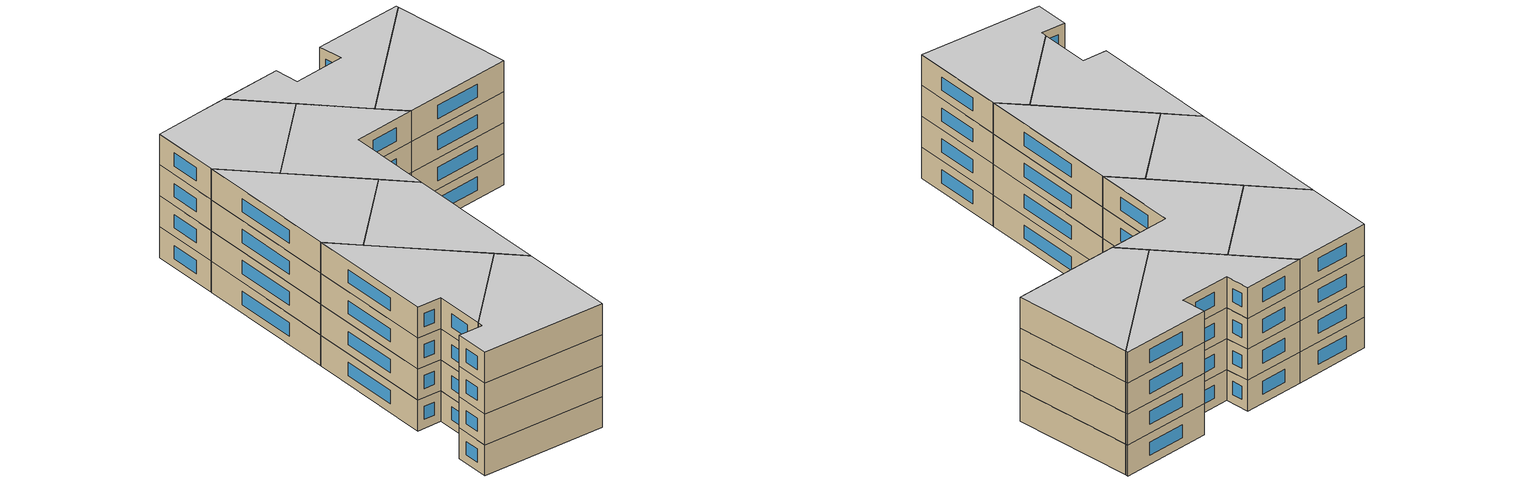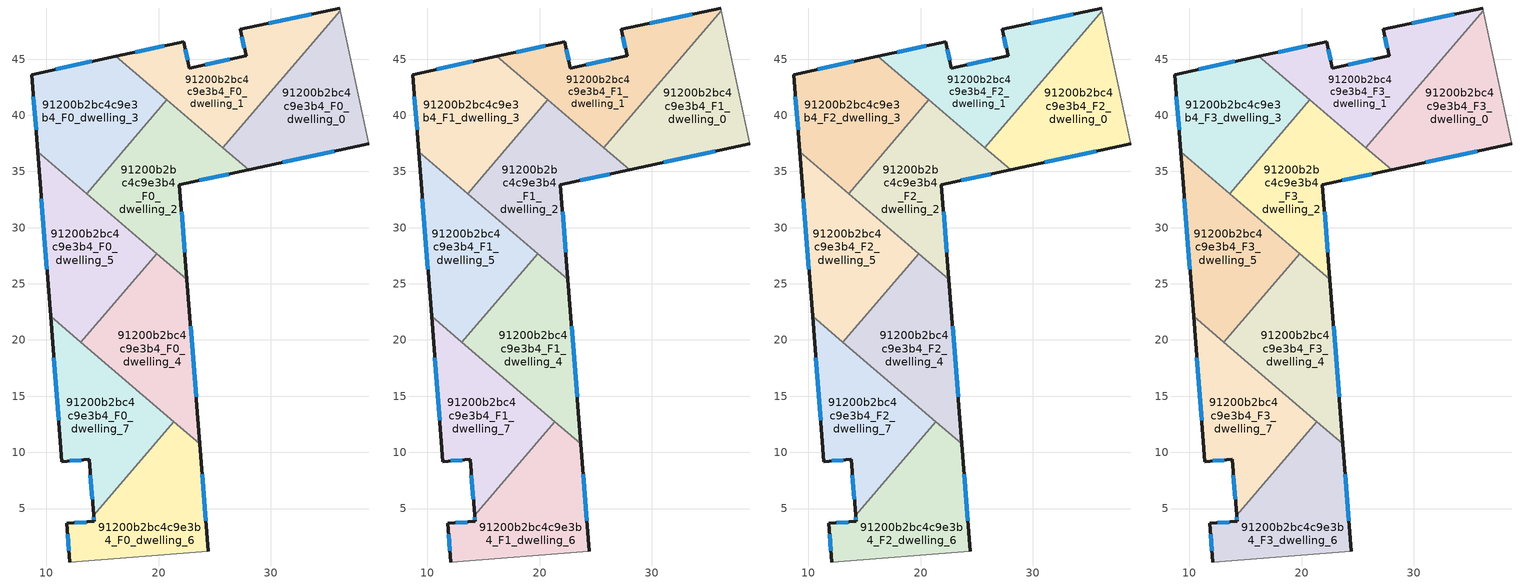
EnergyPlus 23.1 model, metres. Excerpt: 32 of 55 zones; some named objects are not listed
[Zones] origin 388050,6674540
91200b2bc4c9e3b4_F0_dwelling_0
 floor ground (EU_floor_Construction): 36.16,49.32 38.72,37.46 28.02,35.15 25.72,37.12 z0
 wall outside (EU_wall_Construction): 28.02,35.15 38.72,37.46 z0:3
 wall adiabatic (EU_wall_Construction): 38.72,37.46 36.16,49.32 z0:3
 wall to 91200b2bc4c9e3b4_F0_dwelling_1 (EU_wall_Construction): 36.16,49.32 25.72,37.12 z0:3
 wall to 91200b2bc4c9e3b4_F0_dwelling_2 (EU_wall_Construction): 25.72,37.12 28.02,35.15 z0:3
 window (EU_Window_Construction): 31.08,35.81 35.66,36.8 z0.86:2.14
91200b2bc4c9e3b4_F0_dwelling_1
 floor ground (EU_floor_Construction): 36.11,49.55 36.16,49.32 25.72,37.12 16.2,45.26 22.24,46.57 22.72,44.21 27.8,45.29 27.28,47.66 z0
 wall outside (EU_wall_Construction): 36.11,49.55 27.28,47.66 27.8,45.29 22.72,44.21 22.24,46.57 16.2,45.26 z0:3
 wall adiabatic (EU_wall_Construction): 36.16,49.32 36.11,49.55 z0:3
 wall to 91200b2bc4c9e3b4_F0_dwelling_3 (EU_wall_Construction): 16.2,45.26 20.75,41.37 z0:3
 wall to 91200b2bc4c9e3b4_F0_dwelling_2 (EU_wall_Construction): 20.75,41.37 25.72,37.11 z0:3
 window (EU_Window_Construction): 26.35,44.98 24.17,44.52 / 27.43,46.98 27.65,45.96 / 33.59,49.01 29.8,48.2 / 20.51,46.19 17.93,45.63 / 22.58,44.88 22.38,45.89 z0.86:2.14
91200b2bc4c9e3b4_F0_dwelling_2
 floor ground (EU_floor_Construction): 28.02,35.15 21.87,33.82 22.52,25.39 13.61,33.02 20.75,41.37 z0
 wall outside (EU_wall_Construction): 22.52,25.39 21.87,33.82 28.02,35.15 z0:3
 wall to 91200b2bc4c9e3b4_F0_dwelling_3 (EU_wall_Construction): 20.75,41.37 13.61,33.02 z0:3
 wall to 91200b2bc4c9e3b4_F0_dwelling_5 (EU_wall_Construction): 13.61,33.02 19.83,27.7 z0:3
 wall to 91200b2bc4c9e3b4_F0_dwelling_4 (EU_wall_Construction): 19.83,27.7 22.52,25.39 z0:3
 window (EU_Window_Construction): 23.62,34.2 26.26,34.77 / 22.34,27.8 22.05,31.42 z0.86:2.14
91200b2bc4c9e3b4_F0_dwelling_3
 floor ground (EU_floor_Construction): 20.75,41.37 13.61,33.02 9.25,36.75 8.71,43.63 16.2,45.26 z0
 wall outside (EU_wall_Construction): 16.2,45.26 8.71,43.63 9.25,36.75 z0:3
 wall to 91200b2bc4c9e3b4_F0_dwelling_5 (EU_wall_Construction): 9.25,36.75 13.61,33.02 z0:3
 window (EU_Window_Construction): 8.86,41.66 9.09,38.71 / 14.06,44.79 10.85,44.1 z0.86:2.14
91200b2bc4c9e3b4_F0_dwelling_4
 floor ground (EU_floor_Construction): 22.52,25.39 23.66,10.76 13.08,19.81 19.83,27.7 z0
 wall outside (EU_wall_Construction): 23.66,10.76 22.52,25.39 z0:3
 wall to 91200b2bc4c9e3b4_F0_dwelling_5 (EU_wall_Construction): 19.83,27.7 13.08,19.81 z0:3
 wall to 91200b2bc4c9e3b4_F0_dwelling_7 (EU_wall_Construction): 13.08,19.81 21.35,12.74 z0:3
 wall to 91200b2bc4c9e3b4_F0_dwelling_6 (EU_wall_Construction): 21.35,12.74 23.66,10.76 z0:3
 window (EU_Window_Construction): 23.34,14.94 22.85,21.21 z0.86:2.14
91200b2bc4c9e3b4_F0_dwelling_5
 floor ground (EU_floor_Construction): 19.83,27.7 13.08,19.81 10.39,22.11 9.25,36.75 z0
 wall outside (EU_wall_Construction): 9.25,36.75 10.39,22.11 z0:3
 wall to 91200b2bc4c9e3b4_F0_dwelling_7 (EU_wall_Construction): 10.39,22.11 13.08,19.81 z0:3
 window (EU_Window_Construction): 9.57,32.57 10.06,26.29 z0.86:2.14
91200b2bc4c9e3b4_F0_dwelling_6
 floor ground (EU_floor_Construction): 23.66,10.76 24.41,1.2 12.1,0.24 11.83,3.67 14.26,3.85 14.21,4.4 21.35,12.74 z0
 wall outside (EU_wall_Construction): 24.41,1.2 23.66,10.76 / 14.21,4.4 14.26,3.85 11.83,3.67 12.1,0.24 z0:3
 wall adiabatic (EU_wall_Construction): 12.1,0.24 24.41,1.2 z0:3
 wall to 91200b2bc4c9e3b4_F0_dwelling_7 (EU_wall_Construction): 21.35,12.74 14.21,4.4 z0:3
 window (EU_Window_Construction): 24.2,3.93 23.88,8.03 / 11.91,2.69 12.02,1.22 / 13.56,3.8 12.52,3.72 / 14.23,4.24 14.24,4.01 z0.86:2.14
91200b2bc4c9e3b4_F0_dwelling_7
 floor ground (EU_floor_Construction): 21.35,12.74 14.21,4.4 13.82,9.36 11.4,9.18 10.39,22.11 z0
 wall outside (EU_wall_Construction): 10.39,22.11 11.4,9.18 13.82,9.36 14.21,4.4 z0:3
 window (EU_Window_Construction): 13.93,7.95 14.1,5.82 / 12.09,9.23 13.13,9.31 / 10.68,18.42 11.11,12.87 z0.86:2.14
91200b2bc4c9e3b4_F1_dwelling_0
 floor to 91200b2bc4c9e3b4_F0_dwelling_0 (EU_floor_Construction): 36.16,49.32 38.72,37.46 28.02,35.15 25.72,37.12 z3
 wall outside (EU_wall_Construction): 28.02,35.15 38.72,37.46 z3:6
 wall adiabatic (EU_wall_Construction): 38.72,37.46 36.16,49.32 z3:6
 wall to 91200b2bc4c9e3b4_F1_dwelling_1 (EU_wall_Construction): 36.16,49.32 25.72,37.12 z3:6
 wall to 91200b2bc4c9e3b4_F1_dwelling_2 (EU_wall_Construction): 25.72,37.12 28.02,35.15 z3:6
 window (EU_Window_Construction): 31.08,35.81 35.66,36.8 z3.86:5.14
91200b2bc4c9e3b4_F1_dwelling_1
 floor to 91200b2bc4c9e3b4_F0_dwelling_1 (EU_floor_Construction): 36.11,49.55 36.16,49.32 25.72,37.12 16.2,45.26 22.24,46.57 22.72,44.21 27.8,45.29 27.28,47.66 z3
 wall outside (EU_wall_Construction): 36.11,49.55 27.28,47.66 27.8,45.29 22.72,44.21 22.24,46.57 16.2,45.26 z3:6
 wall adiabatic (EU_wall_Construction): 36.16,49.32 36.11,49.55 z3:6
 wall to 91200b2bc4c9e3b4_F1_dwelling_3 (EU_wall_Construction): 16.2,45.26 20.75,41.37 z3:6
 wall to 91200b2bc4c9e3b4_F1_dwelling_2 (EU_wall_Construction): 20.75,41.37 25.72,37.11 z3:6
 window (EU_Window_Construction): 26.35,44.98 24.17,44.52 / 27.43,46.98 27.65,45.96 / 33.59,49.01 29.8,48.2 / 20.51,46.19 17.93,45.63 / 22.58,44.88 22.38,45.89 z3.86:5.14
91200b2bc4c9e3b4_F1_dwelling_2
 floor to 91200b2bc4c9e3b4_F0_dwelling_2 (EU_floor_Construction): 28.02,35.15 21.87,33.82 22.52,25.39 13.61,33.02 20.75,41.37 z3
 wall outside (EU_wall_Construction): 22.52,25.39 21.87,33.82 28.02,35.15 z3:6
 wall to 91200b2bc4c9e3b4_F1_dwelling_3 (EU_wall_Construction): 20.75,41.37 13.61,33.02 z3:6
 wall to 91200b2bc4c9e3b4_F1_dwelling_5 (EU_wall_Construction): 13.61,33.02 19.83,27.7 z3:6
 wall to 91200b2bc4c9e3b4_F1_dwelling_4 (EU_wall_Construction): 19.83,27.7 22.52,25.39 z3:6
 window (EU_Window_Construction): 23.62,34.2 26.26,34.77 / 22.34,27.8 22.05,31.42 z3.86:5.14
91200b2bc4c9e3b4_F1_dwelling_3
 floor to 91200b2bc4c9e3b4_F0_dwelling_3 (EU_floor_Construction): 20.75,41.37 13.61,33.02 9.25,36.75 8.71,43.63 16.2,45.26 z3
 wall outside (EU_wall_Construction): 16.2,45.26 8.71,43.63 9.25,36.75 z3:6
 wall to 91200b2bc4c9e3b4_F1_dwelling_5 (EU_wall_Construction): 9.25,36.75 13.61,33.02 z3:6
 window (EU_Window_Construction): 8.86,41.66 9.09,38.71 / 14.06,44.79 10.85,44.1 z3.86:5.14
91200b2bc4c9e3b4_F1_dwelling_4
 floor to 91200b2bc4c9e3b4_F0_dwelling_4 (EU_floor_Construction): 22.52,25.39 23.66,10.76 13.08,19.81 19.83,27.7 z3
 wall outside (EU_wall_Construction): 23.66,10.76 22.52,25.39 z3:6
 wall to 91200b2bc4c9e3b4_F1_dwelling_5 (EU_wall_Construction): 19.83,27.7 13.08,19.81 z3:6
 wall to 91200b2bc4c9e3b4_F1_dwelling_7 (EU_wall_Construction): 13.08,19.81 21.35,12.74 z3:6
 wall to 91200b2bc4c9e3b4_F1_dwelling_6 (EU_wall_Construction): 21.35,12.74 23.66,10.76 z3:6
 window (EU_Window_Construction): 23.34,14.94 22.85,21.21 z3.86:5.14
91200b2bc4c9e3b4_F1_dwelling_5
 floor to 91200b2bc4c9e3b4_F0_dwelling_5 (EU_floor_Construction): 19.83,27.7 13.08,19.81 10.39,22.11 9.25,36.75 z3
 wall outside (EU_wall_Construction): 9.25,36.75 10.39,22.11 z3:6
 wall to 91200b2bc4c9e3b4_F1_dwelling_7 (EU_wall_Construction): 10.39,22.11 13.08,19.81 z3:6
 window (EU_Window_Construction): 9.57,32.57 10.06,26.29 z3.86:5.14
91200b2bc4c9e3b4_F1_dwelling_6
 floor to 91200b2bc4c9e3b4_F0_dwelling_6 (EU_floor_Construction): 23.66,10.76 24.41,1.2 12.1,0.24 11.83,3.67 14.26,3.85 14.21,4.4 21.35,12.74 z3
 wall outside (EU_wall_Construction): 24.41,1.2 23.66,10.76 / 14.21,4.4 14.26,3.85 11.83,3.67 12.1,0.24 z3:6
 wall adiabatic (EU_wall_Construction): 12.1,0.24 24.41,1.2 z3:6
 wall to 91200b2bc4c9e3b4_F1_dwelling_7 (EU_wall_Construction): 21.35,12.74 14.21,4.4 z3:6
 window (EU_Window_Construction): 24.2,3.93 23.88,8.03 / 11.91,2.69 12.02,1.22 / 13.56,3.8 12.52,3.72 / 14.23,4.24 14.24,4.01 z3.86:5.14
91200b2bc4c9e3b4_F1_dwelling_7
 floor to 91200b2bc4c9e3b4_F0_dwelling_7 (EU_floor_Construction): 21.35,12.74 14.21,4.4 13.82,9.36 11.4,9.18 10.39,22.11 z3
 wall outside (EU_wall_Construction): 10.39,22.11 11.4,9.18 13.82,9.36 14.21,4.4 z3:6
 window (EU_Window_Construction): 13.93,7.95 14.1,5.82 / 12.09,9.23 13.13,9.31 / 10.68,18.42 11.11,12.87 z3.86:5.14
91200b2bc4c9e3b4_F2_dwelling_0
 floor to 91200b2bc4c9e3b4_F1_dwelling_0 (EU_floor_Construction): 36.16,49.32 38.72,37.46 28.02,35.15 25.72,37.12 z6
 wall outside (EU_wall_Construction): 28.02,35.15 38.72,37.46 z6:9
 wall adiabatic (EU_wall_Construction): 38.72,37.46 36.16,49.32 z6:9
 wall to 91200b2bc4c9e3b4_F2_dwelling_1 (EU_wall_Construction): 36.16,49.32 25.72,37.12 z6:9
 wall to 91200b2bc4c9e3b4_F2_dwelling_2 (EU_wall_Construction): 25.72,37.12 28.02,35.15 z6:9
 window (EU_Window_Construction): 31.08,35.81 35.66,36.8 z6.86:8.14
91200b2bc4c9e3b4_F2_dwelling_1
 floor to 91200b2bc4c9e3b4_F1_dwelling_1 (EU_floor_Construction): 36.11,49.55 36.16,49.32 25.72,37.12 16.2,45.26 22.24,46.57 22.72,44.21 27.8,45.29 27.28,47.66 z6
 wall outside (EU_wall_Construction): 36.11,49.55 27.28,47.66 27.8,45.29 22.72,44.21 22.24,46.57 16.2,45.26 z6:9
 wall adiabatic (EU_wall_Construction): 36.16,49.32 36.11,49.55 z6:9
 wall to 91200b2bc4c9e3b4_F2_dwelling_3 (EU_wall_Construction): 16.2,45.26 20.75,41.37 z6:9
 wall to 91200b2bc4c9e3b4_F2_dwelling_2 (EU_wall_Construction): 20.75,41.37 25.72,37.11 z6:9
 window (EU_Window_Construction): 26.35,44.98 24.17,44.52 / 27.43,46.98 27.65,45.96 / 33.59,49.01 29.8,48.2 / 20.51,46.19 17.93,45.63 / 22.58,44.88 22.38,45.89 z6.86:8.14
91200b2bc4c9e3b4_F2_dwelling_2
 floor to 91200b2bc4c9e3b4_F1_dwelling_2 (EU_floor_Construction): 28.02,35.15 21.87,33.82 22.52,25.39 13.61,33.02 20.75,41.37 z6
 wall outside (EU_wall_Construction): 22.52,25.39 21.87,33.82 28.02,35.15 z6:9
 wall to 91200b2bc4c9e3b4_F2_dwelling_3 (EU_wall_Construction): 20.75,41.37 13.61,33.02 z6:9
 wall to 91200b2bc4c9e3b4_F2_dwelling_5 (EU_wall_Construction): 13.61,33.02 19.83,27.7 z6:9
 wall to 91200b2bc4c9e3b4_F2_dwelling_4 (EU_wall_Construction): 19.83,27.7 22.52,25.39 z6:9
 window (EU_Window_Construction): 23.62,34.2 26.26,34.77 / 22.34,27.8 22.05,31.42 z6.86:8.14
91200b2bc4c9e3b4_F2_dwelling_3
 floor to 91200b2bc4c9e3b4_F1_dwelling_3 (EU_floor_Construction): 20.75,41.37 13.61,33.02 9.25,36.75 8.71,43.63 16.2,45.26 z6
 wall outside (EU_wall_Construction): 16.2,45.26 8.71,43.63 9.25,36.75 z6:9
 wall to 91200b2bc4c9e3b4_F2_dwelling_5 (EU_wall_Construction): 9.25,36.75 13.61,33.02 z6:9
 window (EU_Window_Construction): 8.86,41.66 9.09,38.71 / 14.06,44.79 10.85,44.1 z6.86:8.14
91200b2bc4c9e3b4_F2_dwelling_4
 floor to 91200b2bc4c9e3b4_F1_dwelling_4 (EU_floor_Construction): 22.52,25.39 23.66,10.76 13.08,19.81 19.83,27.7 z6
 wall outside (EU_wall_Construction): 23.66,10.76 22.52,25.39 z6:9
 wall to 91200b2bc4c9e3b4_F2_dwelling_5 (EU_wall_Construction): 19.83,27.7 13.08,19.81 z6:9
 wall to 91200b2bc4c9e3b4_F2_dwelling_7 (EU_wall_Construction): 13.08,19.81 21.35,12.74 z6:9
 wall to 91200b2bc4c9e3b4_F2_dwelling_6 (EU_wall_Construction): 21.35,12.74 23.66,10.76 z6:9
 window (EU_Window_Construction): 23.34,14.94 22.85,21.21 z6.86:8.14
91200b2bc4c9e3b4_F2_dwelling_5
 floor to 91200b2bc4c9e3b4_F1_dwelling_5 (EU_floor_Construction): 19.83,27.7 13.08,19.81 10.39,22.11 9.25,36.75 z6
 wall outside (EU_wall_Construction): 9.25,36.75 10.39,22.11 z6:9
 wall to 91200b2bc4c9e3b4_F2_dwelling_7 (EU_wall_Construction): 10.39,22.11 13.08,19.81 z6:9
 window (EU_Window_Construction): 9.57,32.57 10.06,26.29 z6.86:8.14
91200b2bc4c9e3b4_F2_dwelling_6
 floor to 91200b2bc4c9e3b4_F1_dwelling_6 (EU_floor_Construction): 23.66,10.76 24.41,1.2 12.1,0.24 11.83,3.67 14.26,3.85 14.21,4.4 21.35,12.74 z6
 wall outside (EU_wall_Construction): 24.41,1.2 23.66,10.76 / 14.21,4.4 14.26,3.85 11.83,3.67 12.1,0.24 z6:9
 wall adiabatic (EU_wall_Construction): 12.1,0.24 24.41,1.2 z6:9
 wall to 91200b2bc4c9e3b4_F2_dwelling_7 (EU_wall_Construction): 21.35,12.74 14.21,4.4 z6:9
 window (EU_Window_Construction): 24.2,3.93 23.88,8.03 / 11.91,2.69 12.02,1.22 / 13.56,3.8 12.52,3.72 / 14.23,4.24 14.24,4.01 z6.86:8.14
91200b2bc4c9e3b4_F2_dwelling_7
 floor to 91200b2bc4c9e3b4_F1_dwelling_7 (EU_floor_Construction): 21.35,12.74 14.21,4.4 13.82,9.36 11.4,9.18 10.39,22.11 z6
 wall outside (EU_wall_Construction): 10.39,22.11 11.4,9.18 13.82,9.36 14.21,4.4 z6:9
 window (EU_Window_Construction): 13.93,7.95 14.1,5.82 / 12.09,9.23 13.13,9.31 / 10.68,18.42 11.11,12.87 z6.86:8.14
91200b2bc4c9e3b4_F3_dwelling_0
 floor to 91200b2bc4c9e3b4_F2_dwelling_0 (EU_floor_Construction): 36.16,49.32 38.72,37.46 28.02,35.15 25.72,37.12 z9
 wall outside (EU_wall_Construction): 28.02,35.15 38.72,37.46 z9:12
 wall adiabatic (EU_wall_Construction): 38.72,37.46 36.16,49.32 z9:12
 wall to 91200b2bc4c9e3b4_F3_dwelling_1 (EU_wall_Construction): 36.16,49.32 25.72,37.12 z9:12
 wall to 91200b2bc4c9e3b4_F3_dwelling_2 (EU_wall_Construction): 25.72,37.12 28.02,35.15 z9:12
 window (EU_Window_Construction): 31.08,35.81 35.66,36.8 z9.86:11.14
 ceiling to 91200b2bc4c9e3b4_F4_dwelling_0 (EU_floor_Construction): 38.72,37.46 36.16,49.32 25.72,37.12 28.02,35.15 z12
91200b2bc4c9e3b4_F3_dwelling_1
 floor to 91200b2bc4c9e3b4_F2_dwelling_1 (EU_floor_Construction): 36.11,49.55 36.16,49.32 25.72,37.12 16.2,45.26 22.24,46.57 22.72,44.21 27.8,45.29 27.28,47.66 z9
 wall outside (EU_wall_Construction): 36.11,49.55 27.28,47.66 27.8,45.29 22.72,44.21 22.24,46.57 16.2,45.26 z9:12
 wall adiabatic (EU_wall_Construction): 36.16,49.32 36.11,49.55 z9:12
 wall to 91200b2bc4c9e3b4_F3_dwelling_3 (EU_wall_Construction): 16.2,45.26 20.75,41.37 z9:12
 wall to 91200b2bc4c9e3b4_F3_dwelling_2 (EU_wall_Construction): 20.75,41.37 25.72,37.11 z9:12
 window (EU_Window_Construction): 26.35,44.98 24.17,44.52 / 27.43,46.98 27.65,45.96 / 33.59,49.01 29.8,48.2 / 20.51,46.19 17.93,45.63 / 22.58,44.88 22.38,45.89 z9.86:11.14
 ceiling to 91200b2bc4c9e3b4_F4_dwelling_1 (EU_floor_Construction): 25.72,37.12 36.16,49.32 36.11,49.55 27.28,47.66 27.8,45.29 22.72,44.21 22.24,46.57 16.2,45.26 z12
91200b2bc4c9e3b4_F3_dwelling_2
 floor to 91200b2bc4c9e3b4_F2_dwelling_2 (EU_floor_Construction): 28.02,35.15 21.87,33.82 22.52,25.39 13.61,33.02 20.75,41.37 z9
 wall outside (EU_wall_Construction): 22.52,25.39 21.87,33.82 28.02,35.15 z9:12
 wall to 91200b2bc4c9e3b4_F3_dwelling_3 (EU_wall_Construction): 20.75,41.37 13.61,33.02 z9:12
 wall to 91200b2bc4c9e3b4_F3_dwelling_5 (EU_wall_Construction): 13.61,33.02 19.83,27.7 z9:12
 wall to 91200b2bc4c9e3b4_F3_dwelling_4 (EU_wall_Construction): 19.83,27.7 22.52,25.39 z9:12
 window (EU_Window_Construction): 23.62,34.2 26.26,34.77 / 22.34,27.8 22.05,31.42 z9.86:11.14
 ceiling to 91200b2bc4c9e3b4_F4_dwelling_2 (EU_floor_Construction): 22.52,25.39 21.87,33.82 28.02,35.15 20.75,41.37 13.61,33.02 z12
91200b2bc4c9e3b4_F3_dwelling_3
 floor to 91200b2bc4c9e3b4_F2_dwelling_3 (EU_floor_Construction): 20.75,41.37 13.61,33.02 9.25,36.75 8.71,43.63 16.2,45.26 z9
 wall outside (EU_wall_Construction): 16.2,45.26 8.71,43.63 9.25,36.75 z9:12
 wall to 91200b2bc4c9e3b4_F3_dwelling_5 (EU_wall_Construction): 9.25,36.75 13.61,33.02 z9:12
 window (EU_Window_Construction): 8.86,41.66 9.09,38.71 / 14.06,44.79 10.85,44.1 z9.86:11.14
 ceiling to 91200b2bc4c9e3b4_F4_dwelling_3 (EU_floor_Construction): 13.61,33.02 20.75,41.37 16.2,45.26 8.71,43.63 9.25,36.75 z12
91200b2bc4c9e3b4_F3_dwelling_4
 floor to 91200b2bc4c9e3b4_F2_dwelling_4 (EU_floor_Construction): 22.52,25.39 23.66,10.76 13.08,19.81 19.83,27.7 z9
 wall outside (EU_wall_Construction): 23.66,10.76 22.52,25.39 z9:12
 wall to 91200b2bc4c9e3b4_F3_dwelling_5 (EU_wall_Construction): 19.83,27.7 13.08,19.81 z9:12
 wall to 91200b2bc4c9e3b4_F3_dwelling_7 (EU_wall_Construction): 13.08,19.81 21.35,12.74 z9:12
 wall to 91200b2bc4c9e3b4_F3_dwelling_6 (EU_wall_Construction): 21.35,12.74 23.66,10.76 z9:12
 window (EU_Window_Construction): 23.34,14.94 22.85,21.21 z9.86:11.14
 ceiling to 91200b2bc4c9e3b4_F4_dwelling_4 (EU_floor_Construction): 23.66,10.76 22.52,25.39 19.83,27.7 13.08,19.81 z12
91200b2bc4c9e3b4_F3_dwelling_5
 floor to 91200b2bc4c9e3b4_F2_dwelling_5 (EU_floor_Construction): 19.83,27.7 13.08,19.81 10.39,22.11 9.25,36.75 z9
 wall outside (EU_wall_Construction): 9.25,36.75 10.39,22.11 z9:12
 wall to 91200b2bc4c9e3b4_F3_dwelling_7 (EU_wall_Construction): 10.39,22.11 13.08,19.81 z9:12
 window (EU_Window_Construction): 9.57,32.57 10.06,26.29 z9.86:11.14
 ceiling to 91200b2bc4c9e3b4_F4_dwelling_5 (EU_floor_Construction): 13.08,19.81 19.83,27.7 9.25,36.75 10.39,22.11 z12
91200b2bc4c9e3b4_F3_dwelling_6
 floor to 91200b2bc4c9e3b4_F2_dwelling_6 (EU_floor_Construction): 23.66,10.76 24.41,1.2 12.1,0.24 11.83,3.67 14.26,3.85 14.21,4.4 21.35,12.74 z9
 wall outside (EU_wall_Construction): 24.41,1.2 23.66,10.76 / 14.21,4.4 14.26,3.85 11.83,3.67 12.1,0.24 z9:12
 wall adiabatic (EU_wall_Construction): 12.1,0.24 24.41,1.2 z9:12
 wall to 91200b2bc4c9e3b4_F3_dwelling_7 (EU_wall_Construction): 21.35,12.74 14.21,4.4 z9:12
 window (EU_Window_Construction): 24.2,3.93 23.88,8.03 / 11.91,2.69 12.02,1.22 / 13.56,3.8 12.52,3.72 / 14.23,4.24 14.24,4.01 z9.86:11.14
 ceiling to 91200b2bc4c9e3b4_F4_dwelling_6 (EU_floor_Construction): 24.41,1.2 23.66,10.76 21.35,12.74 14.21,4.4 14.26,3.85 11.83,3.67 12.1,0.24 z12
91200b2bc4c9e3b4_F3_dwelling_7
 floor to 91200b2bc4c9e3b4_F2_dwelling_7 (EU_floor_Construction): 21.35,12.74 14.21,4.4 13.82,9.36 11.4,9.18 10.39,22.11 z9
 wall outside (EU_wall_Construction): 10.39,22.11 11.4,9.18 13.82,9.36 14.21,4.4 z9:12
 window (EU_Window_Construction): 13.93,7.95 14.1,5.82 / 12.09,9.23 13.13,9.31 / 10.68,18.42 11.11,12.87 z9.86:11.14
 ceiling to 91200b2bc4c9e3b4_F4_dwelling_7 (EU_floor_Construction): 14.21,4.4 21.35,12.74 10.39,22.11 11.4,9.18 13.82,9.36 z12
[Building]
EU S2 Campaign: North Axis=0; Terrain=City; Solar Distribution=FullExterior
[Site:Location]
Helsinki-Vantaa.AP: Latitude=60.317; Longitude=24.963; Time Zone=2; Elevation=54.6
[SizingPeriod:WeatherFileDays]
AnnualSizingPeriod: Begin Month=1; Begin Day of Month=1; End Month=12; End Day of Month=31; Day of Week for Start Day=Monday; Use Weather File Daylight Saving Period=No; Use Weather File Rain and Snow Indicators=No
[MATERIAL]
EU_InternalMass_Material: Roughness=MediumRough; Thickness=0.1; Conductivity=1; Density=1800; Specific Heat=900; Thermal Absorptance=0.9; Solar Absorptance=0.7; Visible Absorptance=0.7
[MATERIAL:NOMASS] Roughness=MediumRough; Thermal Absorptance=0.9; Solar Absorptance=0.7; Visible Absorptance=0.7
Name | Thermal Resistance
EU_wall_NoMass | 5.91765
EU_floor_NoMass | 6.2875
[WINDOWMATERIAL:SIMPLEGLAZINGSYSTEM]
EU_Window_SimpleGlazing: UFactor=0.994035; Solar Heat Gain Coefficient=0.7; Visible Transmittance=0.7
[CONSTRUCTION]
EU_wall_Construction: EU_wall_NoMass
EU_floor_Construction: EU_floor_NoMass
EU_Window_Construction: EU_Window_SimpleGlazing
EU_InternalMass_Construction: EU_InternalMass_Material
[ZONE] Type=1; Multiplier=1; Ceiling Height=autocalculate; Floor Area=autocalculate; Part of Total Floor Area=Yes
Name | Volume
91200b2bc4c9e3b4_F0_dwelling_0; 91200b2bc4c9e3b4_F1_dwelling_0; 91200b2bc4c9e3b4_F2_dwelling_0; 91200b2bc4c9e3b4_F3_dwelling_0 | 271.912
91200b2bc4c9e3b4_F0_dwelling_1; 91200b2bc4c9e3b4_F1_dwelling_1; 91200b2bc4c9e3b4_F2_dwelling_1; 91200b2bc4c9e3b4_F3_dwelling_1 | 271.918
91200b2bc4c9e3b4_F0_dwelling_2; 91200b2bc4c9e3b4_F1_dwelling_2; 91200b2bc4c9e3b4_F2_dwelling_2; 91200b2bc4c9e3b4_F3_dwelling_2 | 271.923
91200b2bc4c9e3b4_F0_dwelling_3; 91200b2bc4c9e3b4_F1_dwelling_3; 91200b2bc4c9e3b4_F2_dwelling_3; 91200b2bc4c9e3b4_F3_dwelling_3 | 271.892
91200b2bc4c9e3b4_F0_dwelling_4; 91200b2bc4c9e3b4_F1_dwelling_4; 91200b2bc4c9e3b4_F2_dwelling_4; 91200b2bc4c9e3b4_F3_dwelling_4 | 271.943
91200b2bc4c9e3b4_F0_dwelling_5; 91200b2bc4c9e3b4_F1_dwelling_5; 91200b2bc4c9e3b4_F2_dwelling_5; 91200b2bc4c9e3b4_F3_dwelling_5 | 271.907
91200b2bc4c9e3b4_F0_dwelling_6; 91200b2bc4c9e3b4_F1_dwelling_6; 91200b2bc4c9e3b4_F2_dwelling_6; 91200b2bc4c9e3b4_F3_dwelling_6 | 277.222
91200b2bc4c9e3b4_F0_dwelling_7; 91200b2bc4c9e3b4_F1_dwelling_7; 91200b2bc4c9e3b4_F2_dwelling_7; 91200b2bc4c9e3b4_F3_dwelling_7 | 266.603
[INTERNALMASS] Construction=EU_InternalMass_Construction
Name | Zone or ZoneList | Surface Area
91200b2bc4c9e3b4_F0_dwelling_0_EU_InternalMass | 91200b2bc4c9e3b4_F0_dwelling_0 | 90.6371
91200b2bc4c9e3b4_F0_dwelling_1_EU_InternalMass | 91200b2bc4c9e3b4_F0_dwelling_1 | 90.6391
91200b2bc4c9e3b4_F0_dwelling_2_EU_InternalMass | 91200b2bc4c9e3b4_F0_dwelling_2 | 90.6409
91200b2bc4c9e3b4_F0_dwelling_3_EU_InternalMass | 91200b2bc4c9e3b4_F0_dwelling_3 | 90.6308
91200b2bc4c9e3b4_F0_dwelling_4_EU_InternalMass | 91200b2bc4c9e3b4_F0_dwelling_4 | 90.648
91200b2bc4c9e3b4_F0_dwelling_5_EU_InternalMass | 91200b2bc4c9e3b4_F0_dwelling_5 | 90.6358
91200b2bc4c9e3b4_F0_dwelling_6_EU_InternalMass | 91200b2bc4c9e3b4_F0_dwelling_6 | 92.4076
91200b2bc4c9e3b4_F0_dwelling_7_EU_InternalMass | 91200b2bc4c9e3b4_F0_dwelling_7 | 88.868
91200b2bc4c9e3b4_F1_dwelling_0_EU_InternalMass | 91200b2bc4c9e3b4_F1_dwelling_0 | 90.6371
91200b2bc4c9e3b4_F1_dwelling_1_EU_InternalMass | 91200b2bc4c9e3b4_F1_dwelling_1 | 90.6391
91200b2bc4c9e3b4_F1_dwelling_2_EU_InternalMass | 91200b2bc4c9e3b4_F1_dwelling_2 | 90.6409
91200b2bc4c9e3b4_F1_dwelling_3_EU_InternalMass | 91200b2bc4c9e3b4_F1_dwelling_3 | 90.6308
91200b2bc4c9e3b4_F1_dwelling_4_EU_InternalMass | 91200b2bc4c9e3b4_F1_dwelling_4 | 90.648
91200b2bc4c9e3b4_F1_dwelling_5_EU_InternalMass | 91200b2bc4c9e3b4_F1_dwelling_5 | 90.6358
91200b2bc4c9e3b4_F1_dwelling_6_EU_InternalMass | 91200b2bc4c9e3b4_F1_dwelling_6 | 92.4076
91200b2bc4c9e3b4_F1_dwelling_7_EU_InternalMass | 91200b2bc4c9e3b4_F1_dwelling_7 | 88.868
91200b2bc4c9e3b4_F2_dwelling_0_EU_InternalMass | 91200b2bc4c9e3b4_F2_dwelling_0 | 90.6371
91200b2bc4c9e3b4_F2_dwelling_1_EU_InternalMass | 91200b2bc4c9e3b4_F2_dwelling_1 | 90.6391
91200b2bc4c9e3b4_F2_dwelling_2_EU_InternalMass | 91200b2bc4c9e3b4_F2_dwelling_2 | 90.6409
91200b2bc4c9e3b4_F2_dwelling_3_EU_InternalMass | 91200b2bc4c9e3b4_F2_dwelling_3 | 90.6308
91200b2bc4c9e3b4_F2_dwelling_4_EU_InternalMass | 91200b2bc4c9e3b4_F2_dwelling_4 | 90.648
91200b2bc4c9e3b4_F2_dwelling_5_EU_InternalMass | 91200b2bc4c9e3b4_F2_dwelling_5 | 90.6358
91200b2bc4c9e3b4_F2_dwelling_6_EU_InternalMass | 91200b2bc4c9e3b4_F2_dwelling_6 | 92.4076
91200b2bc4c9e3b4_F2_dwelling_7_EU_InternalMass | 91200b2bc4c9e3b4_F2_dwelling_7 | 88.868
91200b2bc4c9e3b4_F3_dwelling_0_EU_InternalMass | 91200b2bc4c9e3b4_F3_dwelling_0 | 90.6371
91200b2bc4c9e3b4_F3_dwelling_1_EU_InternalMass | 91200b2bc4c9e3b4_F3_dwelling_1 | 90.6391
91200b2bc4c9e3b4_F3_dwelling_2_EU_InternalMass | 91200b2bc4c9e3b4_F3_dwelling_2 | 90.6409
91200b2bc4c9e3b4_F3_dwelling_3_EU_InternalMass | 91200b2bc4c9e3b4_F3_dwelling_3 | 90.6308
91200b2bc4c9e3b4_F3_dwelling_4_EU_InternalMass | 91200b2bc4c9e3b4_F3_dwelling_4 | 90.648
91200b2bc4c9e3b4_F3_dwelling_5_EU_InternalMass | 91200b2bc4c9e3b4_F3_dwelling_5 | 90.6358
91200b2bc4c9e3b4_F3_dwelling_6_EU_InternalMass | 91200b2bc4c9e3b4_F3_dwelling_6 | 92.4076
91200b2bc4c9e3b4_F3_dwelling_7_EU_InternalMass | 91200b2bc4c9e3b4_F3_dwelling_7 | 88.868
[OTHEREQUIPMENT] Fuel Type=Electricity; Design Level Calculation Method=Watts/Area; Power per Zone Floor Area=1; Fraction Latent=0; Fraction Radiant=0; Fraction Lost=0; Carbon Dioxide Generation Rate=0; EndUse Subcategory=EU_Step8_InternalGains
Name | Zone or ZoneList or Space or SpaceList | Schedule
EU_Step8_InternalGain_91200b2bc4c9e3b4_F0_dwelling_0_f000 | 91200b2bc4c9e3b4_F0_dwelling_0 | EU_Step8_GainSchedule_91200b2bc4c9e3b4_F0_dwelling_0_f000
EU_Step8_InternalGain_91200b2bc4c9e3b4_F0_dwelling_1_f000 | 91200b2bc4c9e3b4_F0_dwelling_1 | EU_Step8_GainSchedule_91200b2bc4c9e3b4_F0_dwelling_1_f000
EU_Step8_InternalGain_91200b2bc4c9e3b4_F0_dwelling_2_f000 | 91200b2bc4c9e3b4_F0_dwelling_2 | EU_Step8_GainSchedule_91200b2bc4c9e3b4_F0_dwelling_2_f000
EU_Step8_InternalGain_91200b2bc4c9e3b4_F0_dwelling_3_f000 | 91200b2bc4c9e3b4_F0_dwelling_3 | EU_Step8_GainSchedule_91200b2bc4c9e3b4_F0_dwelling_3_f000
EU_Step8_InternalGain_91200b2bc4c9e3b4_F0_dwelling_4_f000 | 91200b2bc4c9e3b4_F0_dwelling_4 | EU_Step8_GainSchedule_91200b2bc4c9e3b4_F0_dwelling_4_f000
EU_Step8_InternalGain_91200b2bc4c9e3b4_F0_dwelling_5_f000 | 91200b2bc4c9e3b4_F0_dwelling_5 | EU_Step8_GainSchedule_91200b2bc4c9e3b4_F0_dwelling_5_f000
EU_Step8_InternalGain_91200b2bc4c9e3b4_F0_dwelling_6_f000 | 91200b2bc4c9e3b4_F0_dwelling_6 | EU_Step8_GainSchedule_91200b2bc4c9e3b4_F0_dwelling_6_f000
EU_Step8_InternalGain_91200b2bc4c9e3b4_F0_dwelling_7_f000 | 91200b2bc4c9e3b4_F0_dwelling_7 | EU_Step8_GainSchedule_91200b2bc4c9e3b4_F0_dwelling_7_f000
EU_Step8_InternalGain_91200b2bc4c9e3b4_F1_dwelling_0_f000 | 91200b2bc4c9e3b4_F1_dwelling_0 | EU_Step8_GainSchedule_91200b2bc4c9e3b4_F1_dwelling_0_f000
EU_Step8_InternalGain_91200b2bc4c9e3b4_F1_dwelling_1_f000 | 91200b2bc4c9e3b4_F1_dwelling_1 | EU_Step8_GainSchedule_91200b2bc4c9e3b4_F1_dwelling_1_f000
EU_Step8_InternalGain_91200b2bc4c9e3b4_F1_dwelling_2_f000 | 91200b2bc4c9e3b4_F1_dwelling_2 | EU_Step8_GainSchedule_91200b2bc4c9e3b4_F1_dwelling_2_f000
EU_Step8_InternalGain_91200b2bc4c9e3b4_F1_dwelling_3_f000 | 91200b2bc4c9e3b4_F1_dwelling_3 | EU_Step8_GainSchedule_91200b2bc4c9e3b4_F1_dwelling_3_f000
EU_Step8_InternalGain_91200b2bc4c9e3b4_F1_dwelling_4_f000 | 91200b2bc4c9e3b4_F1_dwelling_4 | EU_Step8_GainSchedule_91200b2bc4c9e3b4_F1_dwelling_4_f000
EU_Step8_InternalGain_91200b2bc4c9e3b4_F1_dwelling_5_f000 | 91200b2bc4c9e3b4_F1_dwelling_5 | EU_Step8_GainSchedule_91200b2bc4c9e3b4_F1_dwelling_5_f000
EU_Step8_InternalGain_91200b2bc4c9e3b4_F1_dwelling_6_f000 | 91200b2bc4c9e3b4_F1_dwelling_6 | EU_Step8_GainSchedule_91200b2bc4c9e3b4_F1_dwelling_6_f000
EU_Step8_InternalGain_91200b2bc4c9e3b4_F1_dwelling_7_f000 | 91200b2bc4c9e3b4_F1_dwelling_7 | EU_Step8_GainSchedule_91200b2bc4c9e3b4_F1_dwelling_7_f000
EU_Step8_InternalGain_91200b2bc4c9e3b4_F2_dwelling_0_f000 | 91200b2bc4c9e3b4_F2_dwelling_0 | EU_Step8_GainSchedule_91200b2bc4c9e3b4_F2_dwelling_0_f000
EU_Step8_InternalGain_91200b2bc4c9e3b4_F2_dwelling_1_f000 | 91200b2bc4c9e3b4_F2_dwelling_1 | EU_Step8_GainSchedule_91200b2bc4c9e3b4_F2_dwelling_1_f000
EU_Step8_InternalGain_91200b2bc4c9e3b4_F2_dwelling_2_f000 | 91200b2bc4c9e3b4_F2_dwelling_2 | EU_Step8_GainSchedule_91200b2bc4c9e3b4_F2_dwelling_2_f000
EU_Step8_InternalGain_91200b2bc4c9e3b4_F2_dwelling_3_f000 | 91200b2bc4c9e3b4_F2_dwelling_3 | EU_Step8_GainSchedule_91200b2bc4c9e3b4_F2_dwelling_3_f000
EU_Step8_InternalGain_91200b2bc4c9e3b4_F2_dwelling_4_f000 | 91200b2bc4c9e3b4_F2_dwelling_4 | EU_Step8_GainSchedule_91200b2bc4c9e3b4_F2_dwelling_4_f000
EU_Step8_InternalGain_91200b2bc4c9e3b4_F2_dwelling_5_f000 | 91200b2bc4c9e3b4_F2_dwelling_5 | EU_Step8_GainSchedule_91200b2bc4c9e3b4_F2_dwelling_5_f000
EU_Step8_InternalGain_91200b2bc4c9e3b4_F2_dwelling_6_f000 | 91200b2bc4c9e3b4_F2_dwelling_6 | EU_Step8_GainSchedule_91200b2bc4c9e3b4_F2_dwelling_6_f000
EU_Step8_InternalGain_91200b2bc4c9e3b4_F2_dwelling_7_f000 | 91200b2bc4c9e3b4_F2_dwelling_7 | EU_Step8_GainSchedule_91200b2bc4c9e3b4_F2_dwelling_7_f000
EU_Step8_InternalGain_91200b2bc4c9e3b4_F3_dwelling_0_f000 | 91200b2bc4c9e3b4_F3_dwelling_0 | EU_Step8_GainSchedule_91200b2bc4c9e3b4_F3_dwelling_0_f000
EU_Step8_InternalGain_91200b2bc4c9e3b4_F3_dwelling_1_f000 | 91200b2bc4c9e3b4_F3_dwelling_1 | EU_Step8_GainSchedule_91200b2bc4c9e3b4_F3_dwelling_1_f000
EU_Step8_InternalGain_91200b2bc4c9e3b4_F3_dwelling_2_f000 | 91200b2bc4c9e3b4_F3_dwelling_2 | EU_Step8_GainSchedule_91200b2bc4c9e3b4_F3_dwelling_2_f000
EU_Step8_InternalGain_91200b2bc4c9e3b4_F3_dwelling_3_f000 | 91200b2bc4c9e3b4_F3_dwelling_3 | EU_Step8_GainSchedule_91200b2bc4c9e3b4_F3_dwelling_3_f000
EU_Step8_InternalGain_91200b2bc4c9e3b4_F3_dwelling_4_f000 | 91200b2bc4c9e3b4_F3_dwelling_4 | EU_Step8_GainSchedule_91200b2bc4c9e3b4_F3_dwelling_4_f000
EU_Step8_InternalGain_91200b2bc4c9e3b4_F3_dwelling_5_f000 | 91200b2bc4c9e3b4_F3_dwelling_5 | EU_Step8_GainSchedule_91200b2bc4c9e3b4_F3_dwelling_5_f000
EU_Step8_InternalGain_91200b2bc4c9e3b4_F3_dwelling_6_f000 | 91200b2bc4c9e3b4_F3_dwelling_6 | EU_Step8_GainSchedule_91200b2bc4c9e3b4_F3_dwelling_6_f000
EU_Step8_InternalGain_91200b2bc4c9e3b4_F3_dwelling_7_f000 | 91200b2bc4c9e3b4_F3_dwelling_7 | EU_Step8_GainSchedule_91200b2bc4c9e3b4_F3_dwelling_7_f000
[ZONEVENTILATION:DESIGNFLOWRATE] Schedule=EU_AlwaysOn; Design Flow Rate Calculation Method=AirChanges/Hour; Air Changes per Hour=0.596421; Ventilation Type=Natural; Fan Pressure Rise=0; Fan Total Efficiency=1; Constant Term Coefficient=1; Temperature Term Coefficient=0; Velocity Term Coefficient=0; Velocity Squared Term Coefficient=0; Minimum Indoor Temperature=-100; Maximum Indoor Temperature=100; Delta Temperature=-100; Minimum Outdoor Temperature=-100; Maximum Outdoor Temperature=100; Maximum Wind Speed=40
Name | Zone or ZoneList or Space or SpaceList
EU_ConstantAir_91200b2bc4c9e3b4_F0_dwelling_0 | 91200b2bc4c9e3b4_F0_dwelling_0
EU_ConstantAir_91200b2bc4c9e3b4_F0_dwelling_1 | 91200b2bc4c9e3b4_F0_dwelling_1
EU_ConstantAir_91200b2bc4c9e3b4_F0_dwelling_2 | 91200b2bc4c9e3b4_F0_dwelling_2
EU_ConstantAir_91200b2bc4c9e3b4_F0_dwelling_3 | 91200b2bc4c9e3b4_F0_dwelling_3
EU_ConstantAir_91200b2bc4c9e3b4_F0_dwelling_4 | 91200b2bc4c9e3b4_F0_dwelling_4
EU_ConstantAir_91200b2bc4c9e3b4_F0_dwelling_5 | 91200b2bc4c9e3b4_F0_dwelling_5
EU_ConstantAir_91200b2bc4c9e3b4_F0_dwelling_6 | 91200b2bc4c9e3b4_F0_dwelling_6
EU_ConstantAir_91200b2bc4c9e3b4_F0_dwelling_7 | 91200b2bc4c9e3b4_F0_dwelling_7
EU_ConstantAir_91200b2bc4c9e3b4_F1_dwelling_0 | 91200b2bc4c9e3b4_F1_dwelling_0
EU_ConstantAir_91200b2bc4c9e3b4_F1_dwelling_1 | 91200b2bc4c9e3b4_F1_dwelling_1
EU_ConstantAir_91200b2bc4c9e3b4_F1_dwelling_2 | 91200b2bc4c9e3b4_F1_dwelling_2
EU_ConstantAir_91200b2bc4c9e3b4_F1_dwelling_3 | 91200b2bc4c9e3b4_F1_dwelling_3
EU_ConstantAir_91200b2bc4c9e3b4_F1_dwelling_4 | 91200b2bc4c9e3b4_F1_dwelling_4
EU_ConstantAir_91200b2bc4c9e3b4_F1_dwelling_5 | 91200b2bc4c9e3b4_F1_dwelling_5
EU_ConstantAir_91200b2bc4c9e3b4_F1_dwelling_6 | 91200b2bc4c9e3b4_F1_dwelling_6
EU_ConstantAir_91200b2bc4c9e3b4_F1_dwelling_7 | 91200b2bc4c9e3b4_F1_dwelling_7
EU_ConstantAir_91200b2bc4c9e3b4_F2_dwelling_0 | 91200b2bc4c9e3b4_F2_dwelling_0
EU_ConstantAir_91200b2bc4c9e3b4_F2_dwelling_1 | 91200b2bc4c9e3b4_F2_dwelling_1
EU_ConstantAir_91200b2bc4c9e3b4_F2_dwelling_2 | 91200b2bc4c9e3b4_F2_dwelling_2
EU_ConstantAir_91200b2bc4c9e3b4_F2_dwelling_3 | 91200b2bc4c9e3b4_F2_dwelling_3
EU_ConstantAir_91200b2bc4c9e3b4_F2_dwelling_4 | 91200b2bc4c9e3b4_F2_dwelling_4
EU_ConstantAir_91200b2bc4c9e3b4_F2_dwelling_5 | 91200b2bc4c9e3b4_F2_dwelling_5
EU_ConstantAir_91200b2bc4c9e3b4_F2_dwelling_6 | 91200b2bc4c9e3b4_F2_dwelling_6
EU_ConstantAir_91200b2bc4c9e3b4_F2_dwelling_7 | 91200b2bc4c9e3b4_F2_dwelling_7
EU_ConstantAir_91200b2bc4c9e3b4_F3_dwelling_0 | 91200b2bc4c9e3b4_F3_dwelling_0
EU_ConstantAir_91200b2bc4c9e3b4_F3_dwelling_1 | 91200b2bc4c9e3b4_F3_dwelling_1
EU_ConstantAir_91200b2bc4c9e3b4_F3_dwelling_2 | 91200b2bc4c9e3b4_F3_dwelling_2
EU_ConstantAir_91200b2bc4c9e3b4_F3_dwelling_3 | 91200b2bc4c9e3b4_F3_dwelling_3
EU_ConstantAir_91200b2bc4c9e3b4_F3_dwelling_4 | 91200b2bc4c9e3b4_F3_dwelling_4
EU_ConstantAir_91200b2bc4c9e3b4_F3_dwelling_5 | 91200b2bc4c9e3b4_F3_dwelling_5
EU_ConstantAir_91200b2bc4c9e3b4_F3_dwelling_6 | 91200b2bc4c9e3b4_F3_dwelling_6
EU_ConstantAir_91200b2bc4c9e3b4_F3_dwelling_7 | 91200b2bc4c9e3b4_F3_dwelling_7
[HVACTEMPLATE:ZONE:IDEALLOADSAIRSYSTEM] System Availability Schedule=EU_AlwaysOn; Maximum Heating Supply Air Temperature=50; Minimum Cooling Supply Air Temperature=13; Maximum Heating Supply Air Humidity Ratio=0.0156; Minimum Cooling Supply Air Humidity Ratio=0.0077; Heating Limit=NoLimit; Cooling Limit=NoLimit; Heating Availability Schedule=EU_AlwaysOn; Cooling Availability Schedule=EU_CoolingOff; Dehumidification Control Type=ConstantSensibleHeatRatio; Cooling Sensible Heat Ratio=0.7; Dehumidification Setpoint=60; Humidification Control Type=None; Humidification Setpoint=30; Outdoor Air Method=None; Outdoor Air Flow Rate per Person=0.00944; Outdoor Air Flow Rate per Zone Floor Area=0; Outdoor Air Flow Rate per Zone=0; Demand Controlled Ventilation Type=None; Outdoor Air Economizer Type=NoEconomizer; Heat Recovery Type=None; Sensible Heat Recovery Effectiveness=0.7; Latent Heat Recovery Effectiveness=0.65
Name | Template Thermostat
91200b2bc4c9e3b4_F0_dwelling_0 | EU_HeatOnly_91200b2bc4c9e3b4_F0_dwelling_0
91200b2bc4c9e3b4_F0_dwelling_1 | EU_HeatOnly_91200b2bc4c9e3b4_F0_dwelling_1
91200b2bc4c9e3b4_F0_dwelling_2 | EU_HeatOnly_91200b2bc4c9e3b4_F0_dwelling_2
91200b2bc4c9e3b4_F0_dwelling_3 | EU_HeatOnly_91200b2bc4c9e3b4_F0_dwelling_3
91200b2bc4c9e3b4_F0_dwelling_4 | EU_HeatOnly_91200b2bc4c9e3b4_F0_dwelling_4
91200b2bc4c9e3b4_F0_dwelling_5 | EU_HeatOnly_91200b2bc4c9e3b4_F0_dwelling_5
91200b2bc4c9e3b4_F0_dwelling_6 | EU_HeatOnly_91200b2bc4c9e3b4_F0_dwelling_6
91200b2bc4c9e3b4_F0_dwelling_7 | EU_HeatOnly_91200b2bc4c9e3b4_F0_dwelling_7
91200b2bc4c9e3b4_F1_dwelling_0 | EU_HeatOnly_91200b2bc4c9e3b4_F1_dwelling_0
91200b2bc4c9e3b4_F1_dwelling_1 | EU_HeatOnly_91200b2bc4c9e3b4_F1_dwelling_1
91200b2bc4c9e3b4_F1_dwelling_2 | EU_HeatOnly_91200b2bc4c9e3b4_F1_dwelling_2
91200b2bc4c9e3b4_F1_dwelling_3 | EU_HeatOnly_91200b2bc4c9e3b4_F1_dwelling_3
91200b2bc4c9e3b4_F1_dwelling_4 | EU_HeatOnly_91200b2bc4c9e3b4_F1_dwelling_4
91200b2bc4c9e3b4_F1_dwelling_5 | EU_HeatOnly_91200b2bc4c9e3b4_F1_dwelling_5
91200b2bc4c9e3b4_F1_dwelling_6 | EU_HeatOnly_91200b2bc4c9e3b4_F1_dwelling_6
91200b2bc4c9e3b4_F1_dwelling_7 | EU_HeatOnly_91200b2bc4c9e3b4_F1_dwelling_7
91200b2bc4c9e3b4_F2_dwelling_0 | EU_HeatOnly_91200b2bc4c9e3b4_F2_dwelling_0
91200b2bc4c9e3b4_F2_dwelling_1 | EU_HeatOnly_91200b2bc4c9e3b4_F2_dwelling_1
91200b2bc4c9e3b4_F2_dwelling_2 | EU_HeatOnly_91200b2bc4c9e3b4_F2_dwelling_2
91200b2bc4c9e3b4_F2_dwelling_3 | EU_HeatOnly_91200b2bc4c9e3b4_F2_dwelling_3
91200b2bc4c9e3b4_F2_dwelling_4 | EU_HeatOnly_91200b2bc4c9e3b4_F2_dwelling_4
91200b2bc4c9e3b4_F2_dwelling_5 | EU_HeatOnly_91200b2bc4c9e3b4_F2_dwelling_5
91200b2bc4c9e3b4_F2_dwelling_6 | EU_HeatOnly_91200b2bc4c9e3b4_F2_dwelling_6
91200b2bc4c9e3b4_F2_dwelling_7 | EU_HeatOnly_91200b2bc4c9e3b4_F2_dwelling_7
91200b2bc4c9e3b4_F3_dwelling_0 | EU_HeatOnly_91200b2bc4c9e3b4_F3_dwelling_0
91200b2bc4c9e3b4_F3_dwelling_1 | EU_HeatOnly_91200b2bc4c9e3b4_F3_dwelling_1
91200b2bc4c9e3b4_F3_dwelling_2 | EU_HeatOnly_91200b2bc4c9e3b4_F3_dwelling_2
91200b2bc4c9e3b4_F3_dwelling_3 | EU_HeatOnly_91200b2bc4c9e3b4_F3_dwelling_3
91200b2bc4c9e3b4_F3_dwelling_4 | EU_HeatOnly_91200b2bc4c9e3b4_F3_dwelling_4
91200b2bc4c9e3b4_F3_dwelling_5 | EU_HeatOnly_91200b2bc4c9e3b4_F3_dwelling_5
91200b2bc4c9e3b4_F3_dwelling_6 | EU_HeatOnly_91200b2bc4c9e3b4_F3_dwelling_6
91200b2bc4c9e3b4_F3_dwelling_7 | EU_HeatOnly_91200b2bc4c9e3b4_F3_dwelling_7
[SIZING:ZONE] Zone Cooling Design Supply Air Temperature Input Method=SupplyAirTemperature; Zone Cooling Design Supply Air Temperature=13; Zone Heating Design Supply Air Temperature Input Method=SupplyAirTemperature; Zone Heating Design Supply Air Temperature=50; Zone Cooling Design Supply Air Humidity Ratio=0.008; Zone Heating Design Supply Air Humidity Ratio=0.008; Cooling Design Air Flow Method=DesignDay; Cooling Design Air Flow Rate=0; Cooling Minimum Air Flow per Zone Floor Area=0.000762; Cooling Minimum Air Flow=0; Cooling Minimum Air Flow Fraction=0.2; Heating Design Air Flow Method=DesignDay; Heating Design Air Flow Rate=0; Heating Maximum Air Flow per Zone Floor Area=0.002032; Heating Maximum Air Flow=0.141576; Heating Maximum Air Flow Fraction=0.3; Account for Dedicated Outdoor Air System=No; Dedicated Outdoor Air System Control Strategy=NeutralSupplyAir; Dedicated Outdoor Air Low Setpoint Temperature for Design=autosize; Dedicated Outdoor Air High Setpoint Temperature for Design=autosize; Zone Load Sizing Method=Sensible Load Only No Latent Load; Zone Latent Cooling Design Supply Air Humidity Ratio Input Method=HumidityRatioDifference; Zone Cooling Design Supply Air Humidity Ratio Difference=0.005; Zone Latent Heating Design Supply Air Humidity Ratio Input Method=HumidityRatioDifference; Zone Humidification Design Supply Air Humidity Ratio Difference=0.005
91200b2bc4c9e3b4_F0_dwelling_0; 91200b2bc4c9e3b4_F0_dwelling_1; 91200b2bc4c9e3b4_F0_dwelling_2; 91200b2bc4c9e3b4_F0_dwelling_3; 91200b2bc4c9e3b4_F0_dwelling_4; 91200b2bc4c9e3b4_F0_dwelling_5; 91200b2bc4c9e3b4_F0_dwelling_6; 91200b2bc4c9e3b4_F0_dwelling_7; 91200b2bc4c9e3b4_F1_dwelling_0; 91200b2bc4c9e3b4_F1_dwelling_1; 91200b2bc4c9e3b4_F1_dwelling_2; 91200b2bc4c9e3b4_F1_dwelling_3; 91200b2bc4c9e3b4_F1_dwelling_4; 91200b2bc4c9e3b4_F1_dwelling_5; 91200b2bc4c9e3b4_F1_dwelling_6; 91200b2bc4c9e3b4_F1_dwelling_7; 91200b2bc4c9e3b4_F2_dwelling_0; 91200b2bc4c9e3b4_F2_dwelling_1; 91200b2bc4c9e3b4_F2_dwelling_2; 91200b2bc4c9e3b4_F2_dwelling_3; 91200b2bc4c9e3b4_F2_dwelling_4; 91200b2bc4c9e3b4_F2_dwelling_5; 91200b2bc4c9e3b4_F2_dwelling_6; 91200b2bc4c9e3b4_F2_dwelling_7; 91200b2bc4c9e3b4_F3_dwelling_0; 91200b2bc4c9e3b4_F3_dwelling_1; 91200b2bc4c9e3b4_F3_dwelling_2; 91200b2bc4c9e3b4_F3_dwelling_3; 91200b2bc4c9e3b4_F3_dwelling_4; 91200b2bc4c9e3b4_F3_dwelling_5; 91200b2bc4c9e3b4_F3_dwelling_6; 91200b2bc4c9e3b4_F3_dwelling_7
[SCHEDULE:CONSTANT]
Name | Hourly Value
EU_AlwaysOn | 1
EU_CoolingOff | 0
[SCHEDULE:FILE] Column Number=1; Rows to Skip at Top=0; Number of Hours of Data=8760; Column Separator=Comma; Interpolate to Timestep=No; Minutes per Item=60; Adjust Schedule for Daylight Savings=Yes
Name | File
EU_Step8_GainSchedule_91200b2bc4c9e3b4_F0_dwelling_0_f000 | ../../schedules/91200b2bc4c9e3b4/91200b2bc4c9e3b4_F0_dwelling_0_f000_gain.csv
EU_Step8_GainSchedule_91200b2bc4c9e3b4_F0_dwelling_1_f000 | ../../schedules/91200b2bc4c9e3b4/91200b2bc4c9e3b4_F0_dwelling_1_f000_gain.csv
EU_Step8_GainSchedule_91200b2bc4c9e3b4_F0_dwelling_2_f000 | ../../schedules/91200b2bc4c9e3b4/91200b2bc4c9e3b4_F0_dwelling_2_f000_gain.csv
EU_Step8_GainSchedule_91200b2bc4c9e3b4_F0_dwelling_3_f000 | ../../schedules/91200b2bc4c9e3b4/91200b2bc4c9e3b4_F0_dwelling_3_f000_gain.csv
EU_Step8_GainSchedule_91200b2bc4c9e3b4_F0_dwelling_4_f000 | ../../schedules/91200b2bc4c9e3b4/91200b2bc4c9e3b4_F0_dwelling_4_f000_gain.csv
EU_Step8_GainSchedule_91200b2bc4c9e3b4_F0_dwelling_5_f000 | ../../schedules/91200b2bc4c9e3b4/91200b2bc4c9e3b4_F0_dwelling_5_f000_gain.csv
EU_Step8_GainSchedule_91200b2bc4c9e3b4_F0_dwelling_6_f000 | ../../schedules/91200b2bc4c9e3b4/91200b2bc4c9e3b4_F0_dwelling_6_f000_gain.csv
EU_Step8_GainSchedule_91200b2bc4c9e3b4_F0_dwelling_7_f000 | ../../schedules/91200b2bc4c9e3b4/91200b2bc4c9e3b4_F0_dwelling_7_f000_gain.csv
EU_Step8_GainSchedule_91200b2bc4c9e3b4_F1_dwelling_0_f000 | ../../schedules/91200b2bc4c9e3b4/91200b2bc4c9e3b4_F1_dwelling_0_f000_gain.csv
EU_Step8_GainSchedule_91200b2bc4c9e3b4_F1_dwelling_1_f000 | ../../schedules/91200b2bc4c9e3b4/91200b2bc4c9e3b4_F1_dwelling_1_f000_gain.csv
EU_Step8_GainSchedule_91200b2bc4c9e3b4_F1_dwelling_2_f000 | ../../schedules/91200b2bc4c9e3b4/91200b2bc4c9e3b4_F1_dwelling_2_f000_gain.csv
EU_Step8_GainSchedule_91200b2bc4c9e3b4_F1_dwelling_3_f000 | ../../schedules/91200b2bc4c9e3b4/91200b2bc4c9e3b4_F1_dwelling_3_f000_gain.csv
EU_Step8_GainSchedule_91200b2bc4c9e3b4_F1_dwelling_4_f000 | ../../schedules/91200b2bc4c9e3b4/91200b2bc4c9e3b4_F1_dwelling_4_f000_gain.csv
EU_Step8_GainSchedule_91200b2bc4c9e3b4_F1_dwelling_5_f000 | ../../schedules/91200b2bc4c9e3b4/91200b2bc4c9e3b4_F1_dwelling_5_f000_gain.csv
EU_Step8_GainSchedule_91200b2bc4c9e3b4_F1_dwelling_6_f000 | ../../schedules/91200b2bc4c9e3b4/91200b2bc4c9e3b4_F1_dwelling_6_f000_gain.csv
EU_Step8_GainSchedule_91200b2bc4c9e3b4_F1_dwelling_7_f000 | ../../schedules/91200b2bc4c9e3b4/91200b2bc4c9e3b4_F1_dwelling_7_f000_gain.csv
EU_Step8_GainSchedule_91200b2bc4c9e3b4_F2_dwelling_0_f000 | ../../schedules/91200b2bc4c9e3b4/91200b2bc4c9e3b4_F2_dwelling_0_f000_gain.csv
EU_Step8_GainSchedule_91200b2bc4c9e3b4_F2_dwelling_1_f000 | ../../schedules/91200b2bc4c9e3b4/91200b2bc4c9e3b4_F2_dwelling_1_f000_gain.csv
EU_Step8_GainSchedule_91200b2bc4c9e3b4_F2_dwelling_2_f000 | ../../schedules/91200b2bc4c9e3b4/91200b2bc4c9e3b4_F2_dwelling_2_f000_gain.csv
EU_Step8_GainSchedule_91200b2bc4c9e3b4_F2_dwelling_3_f000 | ../../schedules/91200b2bc4c9e3b4/91200b2bc4c9e3b4_F2_dwelling_3_f000_gain.csv
EU_Step8_GainSchedule_91200b2bc4c9e3b4_F2_dwelling_4_f000 | ../../schedules/91200b2bc4c9e3b4/91200b2bc4c9e3b4_F2_dwelling_4_f000_gain.csv
EU_Step8_GainSchedule_91200b2bc4c9e3b4_F2_dwelling_5_f000 | ../../schedules/91200b2bc4c9e3b4/91200b2bc4c9e3b4_F2_dwelling_5_f000_gain.csv
EU_Step8_GainSchedule_91200b2bc4c9e3b4_F2_dwelling_6_f000 | ../../schedules/91200b2bc4c9e3b4/91200b2bc4c9e3b4_F2_dwelling_6_f000_gain.csv
EU_Step8_GainSchedule_91200b2bc4c9e3b4_F2_dwelling_7_f000 | ../../schedules/91200b2bc4c9e3b4/91200b2bc4c9e3b4_F2_dwelling_7_f000_gain.csv
EU_Step8_GainSchedule_91200b2bc4c9e3b4_F3_dwelling_0_f000 | ../../schedules/91200b2bc4c9e3b4/91200b2bc4c9e3b4_F3_dwelling_0_f000_gain.csv
EU_Step8_GainSchedule_91200b2bc4c9e3b4_F3_dwelling_1_f000 | ../../schedules/91200b2bc4c9e3b4/91200b2bc4c9e3b4_F3_dwelling_1_f000_gain.csv
EU_Step8_GainSchedule_91200b2bc4c9e3b4_F3_dwelling_2_f000 | ../../schedules/91200b2bc4c9e3b4/91200b2bc4c9e3b4_F3_dwelling_2_f000_gain.csv
EU_Step8_GainSchedule_91200b2bc4c9e3b4_F3_dwelling_3_f000 | ../../schedules/91200b2bc4c9e3b4/91200b2bc4c9e3b4_F3_dwelling_3_f000_gain.csv
EU_Step8_GainSchedule_91200b2bc4c9e3b4_F3_dwelling_4_f000 | ../../schedules/91200b2bc4c9e3b4/91200b2bc4c9e3b4_F3_dwelling_4_f000_gain.csv
EU_Step8_GainSchedule_91200b2bc4c9e3b4_F3_dwelling_5_f000 | ../../schedules/91200b2bc4c9e3b4/91200b2bc4c9e3b4_F3_dwelling_5_f000_gain.csv
EU_Step8_GainSchedule_91200b2bc4c9e3b4_F3_dwelling_6_f000 | ../../schedules/91200b2bc4c9e3b4/91200b2bc4c9e3b4_F3_dwelling_6_f000_gain.csv
EU_Step8_GainSchedule_91200b2bc4c9e3b4_F3_dwelling_7_f000 | ../../schedules/91200b2bc4c9e3b4/91200b2bc4c9e3b4_F3_dwelling_7_f000_gain.csv
